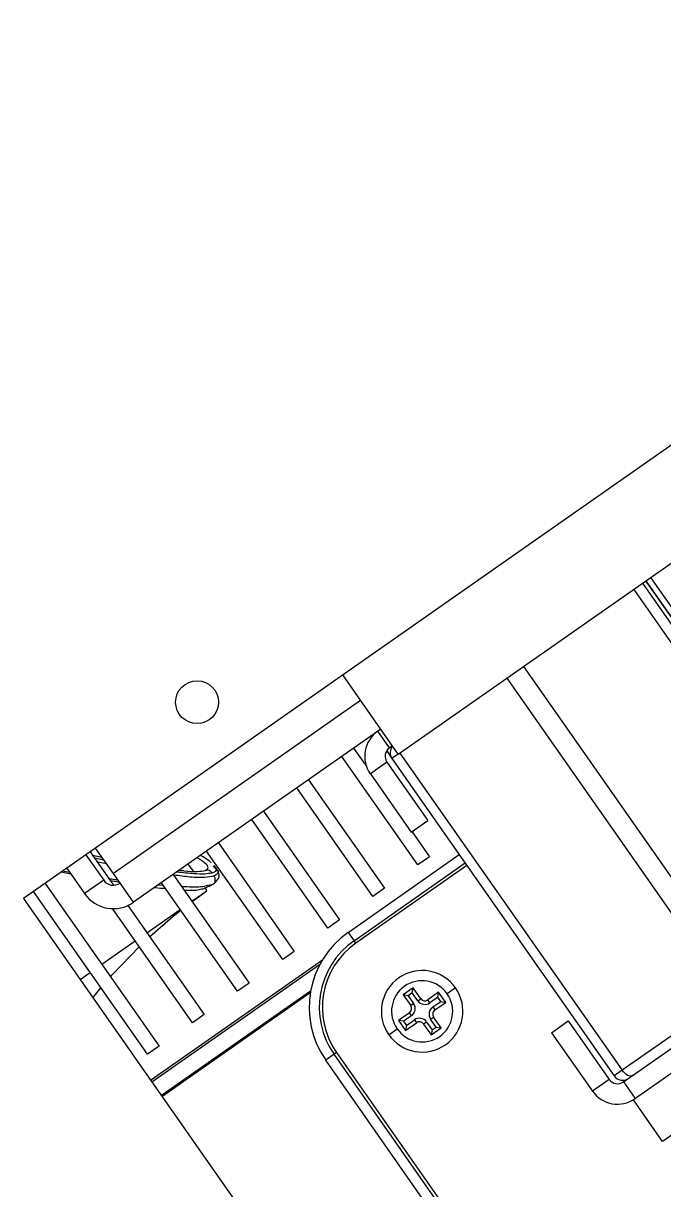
# Model space of a CAD drawing. Header units: millimetres. Extents: x 152904052 to 153933663, y 538271515 to 539240469.
# Drawn here: x 153465441.2 to 153465504, y 538578748.6 to 538578863 of the extents above; entities that cross this region are included whole.
import ezdxf

# ---------------------------------------------------------------- set-up
doc = ezdxf.new("R2010")
doc.units = ezdxf.units.MM
doc.layers.add('POWR', color=5, linetype='Continuous')

msp = doc.modelspace()

# ---------------------------------------------------------------- linework, layer by layer
at = {"layer": 'POWR', "color": 7}
for p, q in [((153465563.86, 538578863.05), (153465441.23, 538578777.18)), ((153465478.01, 538578791.34), (153465569.3, 538578855.26)), ((153465506.8, 538578802.95), (153465502.79, 538578808.69)), ((153465501.1, 538578807.51), (153465522.9, 538578776.38)), ((153465501.96, 538578808.11), (153465523.76, 538578776.98)), ((153465524.1, 538578777.22), (153465502.3, 538578808.35)), ((153465502.3, 538578808.35), (153465524.09, 538578777.22)), ((153465490.29, 538578799.94), (153465512.08, 538578768.81)), ((153465478.01, 538578791.34), (153465472.56, 538578799.12)), ((153465488.65, 538578798.79), (153465510.45, 538578767.66)), ((153465474.31, 538578796.62), (153465450.06, 538578779.64)), ((153465476.29, 538578793.8), (153465452.04, 538578776.82)), ((153465477.15, 538578791.96), (153465476, 538578793.6)), ((153465473.63, 538578791.93), (153465474.91, 538578790.1)), ((153465476.87, 538578791.66), (153465477.39, 538578790.91)), ((153465477.44, 538578792.16), (153465477.15, 538578791.96)), ((153465478.17, 538578791.45), (153465499.97, 538578760.33)), ((153465479.94, 538578780.48), (153465472.48, 538578791.13)), ((153465476.9, 538578790.56), (153465475.27, 538578789.42)), ((153465476.9, 538578790.56), (153465480.92, 538578784.83)), ((153465478.01, 538578791.34), (153465477.39, 538578790.91)), ((153465477.39, 538578790.91), (153465499.19, 538578759.78)), ((153465475.27, 538578789.42), (153465479.28, 538578783.68)), ((153465475.51, 538578777.38), (153465468.06, 538578788.03)), ((153465469.2, 538578788.83), (153465476.66, 538578778.19)), ((153465464.78, 538578785.74), (153465472.24, 538578775.09)), ((153465471.09, 538578774.29), (153465463.63, 538578784.93)), ((153465479.28, 538578783.68), (153465480.92, 538578784.83)), ((153465479.36, 538578783.74), (153465481.08, 538578781.28)), ((153465460.36, 538578782.64), (153465467.81, 538578771.99)), ((153465447.37, 538578781.48), (153465449.12, 538578778.98)), ((153465447.78, 538578781.77), (153465450.08, 538578778.49)), ((153465448.01, 538578781.44), (153465448.94, 538578781.25)), ((153465448.2, 538578781.17), (153465449.12, 538578780.99)), ((153465450.06, 538578779.64), (153465448.31, 538578782.14)), ((153465466.67, 538578771.19), (153465459.21, 538578781.84)), ((153465473.1, 538578773.86), (153465483.99, 538578781.49)), ((153465481.08, 538578781.28), (153465479.94, 538578780.48)), ((153465445.49, 538578780.16), (153465447.24, 538578777.67)), ((153465449.41, 538578780.58), (153465448.5, 538578780.74)), ((153465457.94, 538578779.82), (153465457.41, 538578780.57)), ((153465460.07, 538578780.17), (153465459.89, 538578780.39)), ((153465460.17, 538578780.12), (153465459.95, 538578780.43)), ((153465460.15, 538578780.1), (153465460.21, 538578780.02)), ((153465473.67, 538578773.04), (153465484.56, 538578780.67)), ((153465484.74, 538578780.42), (153465473.84, 538578772.79)), ((153465445.9, 538578779.58), (153465444.92, 538578779.77)), ((153465445.78, 538578779.75), (153465445.08, 538578779.88)), ((153465449.12, 538578778.98), (153465447.24, 538578777.67)), ((153465450.68, 538578778.76), (153465449.79, 538578778.91)), ((153465452.04, 538578776.82), (153465450.06, 538578779.64)), ((153465455.93, 538578779.54), (153465463.39, 538578768.89)), ((153465453.4, 538578761.9), (153465442.21, 538578777.87)), ((153465443.36, 538578778.67), (153465454.54, 538578762.7)), ((153465454.98, 538578778.47), (153465454.46, 538578778.51)), ((153465462.24, 538578768.09), (153465454.79, 538578778.74)), ((153465457.77, 538578776.92), (153465459.24, 538578777.95)), ((153465457.79, 538578776.9), (153465459.24, 538578777.95)), ((153465458.75, 538578778.09), (153465458.83, 538578778.13)), ((153465459.24, 538578777.95), (153465459.05, 538578778.23)), ((153465459.71, 538578778.53), (153465459.31, 538578778.46)), ((153465459.37, 538578778.37), (153465459.71, 538578778.51)), ((153465476.66, 538578778.19), (153465475.51, 538578777.38)), ((153465441.23, 538578777.18), (153465561.68, 538578605.16)), ((153465451.47, 538578776.5), (153465458.97, 538578765.8)), ((153465457.82, 538578764.99), (153465449.98, 538578776.2)), ((153465453.35, 538578773.82), (153465456.62, 538578776.12)), ((153465500.09, 538578759.19), (153465524.34, 538578776.17)), ((153465472.24, 538578775.09), (153465471.09, 538578774.29)), ((153465525.65, 538578774.64), (153465501.08, 538578757.44)), ((153465473.1, 538578773.86), (153465473.67, 538578773.04)), ((153465473.84, 538578772.79), (153465473.67, 538578773.04)), ((153465448.92, 538578770.73), (153465452.2, 538578773.02)), ((153465467.81, 538578771.99), (153465466.67, 538578771.19)), ((153465453.7, 538578759.36), (153465470.58, 538578771.18)), ((153465446.79, 538578769.24), (153465447.78, 538578769.92)), ((153465470.29, 538578770.68), (153465453.85, 538578759.16)), ((153465528.52, 538578770.55), (153465503.94, 538578753.34)), ((153465463.39, 538578768.89), (153465462.24, 538578768.09)), ((153465448.04, 538578767.45), (153465448.83, 538578768.41)), ((153465469.41, 538578768.1), (153465454.77, 538578757.85)), ((153465454.82, 538578757.77), (153465469.38, 538578767.96)), ((153465479.46, 538578768.43), (153465478.48, 538578767.74)), ((153465478.48, 538578767.74), (153465479.23, 538578766.68)), ((153465478.97, 538578767.65), (153465478.48, 538578767.74)), ((153465479.38, 538578767.94), (153465478.97, 538578767.65)), ((153465478.97, 538578767.65), (153465479.51, 538578766.88)), ((153465479.38, 538578767.94), (153465479.46, 538578768.43)), ((153465479.92, 538578767.16), (153465479.38, 538578767.94)), ((153465480.21, 538578767.36), (153465479.46, 538578768.43)), ((153465479.92, 538578767.16), (153465480.21, 538578767.36)), ((153465481.97, 538578767.99), (153465480.91, 538578767.24)), ((153465481.88, 538578767.5), (153465481.11, 538578766.95)), ((153465481.88, 538578767.5), (153465481.97, 538578767.99)), ((153465482.17, 538578767.09), (153465481.88, 538578767.5)), ((153465482.66, 538578767), (153465481.97, 538578767.99)), ((153465483.63, 538578768.41), (153465482.81, 538578767.84)), ((153465510.45, 538578767.66), (153465499.97, 538578760.33)), ((153465479.51, 538578766.88), (153465479.23, 538578766.68)), ((153465481.11, 538578766.95), (153465480.91, 538578767.24)), ((153465481.39, 538578766.55), (153465482.17, 538578767.09)), ((153465481.39, 538578766.55), (153465481.59, 538578766.26)), ((153465481.59, 538578766.26), (153465482.66, 538578767)), ((153465482.17, 538578767.09), (153465482.66, 538578767)), ((153465458.97, 538578765.8), (153465457.82, 538578764.99)), ((153465479.1, 538578765.98), (153465478.04, 538578765.23)), ((153465478.04, 538578765.23), (153465478.73, 538578764.25)), ((153465478.53, 538578765.15), (153465478.04, 538578765.23)), ((153465479.3, 538578765.69), (153465478.53, 538578765.15)), ((153465478.53, 538578765.15), (153465478.81, 538578764.74)), ((153465478.81, 538578764.74), (153465479.59, 538578765.28)), ((153465479.3, 538578765.69), (153465479.1, 538578765.98)), ((153465479.59, 538578765.28), (153465479.79, 538578765)), ((153465480.78, 538578765.07), (153465480.49, 538578764.87)), ((153465480.78, 538578765.07), (153465481.32, 538578764.3)), ((153465481.18, 538578765.36), (153465481.47, 538578765.56)), ((153465481.73, 538578764.58), (153465481.18, 538578765.36)), ((153465482.22, 538578764.5), (153465481.47, 538578765.56)), ((153465493.05, 538578764.02), (153465494.69, 538578765.17)), ((153465494.69, 538578765.17), (153465498.7, 538578759.44)), ((153465477.07, 538578763.82), (153465477.89, 538578764.4)), ((153465478.73, 538578764.25), (153465479.79, 538578765)), ((153465478.81, 538578764.74), (153465478.73, 538578764.25)), ((153465480.49, 538578764.87), (153465481.23, 538578763.81)), ((153465481.23, 538578763.81), (153465482.22, 538578764.5)), ((153465481.32, 538578764.3), (153465481.23, 538578763.81)), ((153465481.32, 538578764.3), (153465481.73, 538578764.58)), ((153465481.73, 538578764.58), (153465482.22, 538578764.5)), ((153465493.05, 538578764.02), (153465497.06, 538578758.29)), ((153465454.54, 538578762.7), (153465453.4, 538578761.9)), ((153465471.71, 538578761.9), (153465470.89, 538578761.32)), ((153465471.95, 538578762.07), (153465471.71, 538578761.9)), ((153465502.68, 538578717.66), (153465471.71, 538578761.9)), ((153465471.95, 538578762.07), (153465502.18, 538578718.91)), ((153465503.58, 538578714.63), (153465470.89, 538578761.32)), ((153465498.7, 538578759.44), (153465497.06, 538578758.29)), ((153465499.97, 538578760.33), (153465499.19, 538578759.78)), ((153465500.09, 538578759.19), (153465501.24, 538578757.55)), ((153465503.94, 538578753.34), (153465501.08, 538578757.44))]:
    msp.add_line(p, q, dxfattribs=at)
at = {"layer": 'POWR', "color": 7, "flags": 128}
for points in [[(153465453.62, 538578773.43), (153465455.94, 538578775.44), (153465456.68, 538578776.04)], [(153465449.78, 538578769.51), (153465449.95, 538578769.7), (153465452.59, 538578772.46)], [(153465500.97, 538578759.81), (153465500.88, 538578759.76), (153465500.77, 538578759.75), (153465500.64, 538578759.78), (153465500.5, 538578759.83), (153465500.36, 538578759.92), (153465500.22, 538578760.04), (153465500.09, 538578760.17), (153465499.97, 538578760.33)]]:
    msp.add_lwpolyline(points, dxfattribs=at)
at = {"layer": 'POWR', "color": 7}
msp.add_circle((153465458.27, 538578796.44), 2.1, dxfattribs=at)
for centre, radius, start, end in [((153465477.72, 538578791.14), 3, 125, 215), ((153465477.72, 538578791.14), 1, 125, 215), ((153465478.21, 538578791.48), 1, 139.3772, 215), ((153465450.06, 538578779.64), 1.15, 215, 305), ((153465450.06, 538578779.64), 3.45, 215, 305), ((153465478.26, 538578766.49), 9, 125, 215), ((153465478.26, 538578766.49), 8, 125, 215), ((153465478.26, 538578766.49), 7.7, 125, 215), ((153465480.35, 538578766.12), 4, 35, 215), ((153465480.35, 538578766.12), 3, 35, 215), ((153465480.35, 538578766.12), 4, 215, 35), ((153465480.35, 538578766.12), 3, 215, 35), ((153465480.62, 538578767.65), 0.5, 215, 305), ((153465478.82, 538578766.39), 0.5, 305, 35), ((153465478.82, 538578766.39), 0.851, 305, 35), ((153465480.62, 538578767.65), 0.851, 215, 305), ((153465481.88, 538578765.85), 0.851, 125, 215), ((153465481.88, 538578765.85), 0.5, 125, 215), ((153465480.08, 538578764.59), 0.851, 35, 125), ((153465480.08, 538578764.59), 0.5, 35, 125), ((153465499.52, 538578760.01), 1, 215, 305), ((153465500.01, 538578760.35), 1, 215, 305), ((153465499.52, 538578760.01), 3, 215, 305)]:
    msp.add_arc(centre, radius, start, end, dxfattribs=at)
for points, knots in [([(153465459.07, 538578779.94), (153465459.2, 538578780.02), (153465459.46, 538578780.18), (153465459.18, 538578780.61), (153465458.57, 538578781.01), (153465458.29, 538578781.19)], [0, 0, 0, 0, 0.350358, 0.700607, 1, 1, 1, 1]), ([(153465459.66, 538578780.65), (153465459.61, 538578780.72), (153465459.49, 538578780.91), (153465458.95, 538578781.22), (153465458.6, 538578781.41)], [0, 0, 0, 0, 0.366155, 1, 1, 1, 1]), ([(153465456.54, 538578779.97), (153465456.69, 538578779.95), (153465457.45, 538578779.85), (153465458.37, 538578779.82), (153465458.84, 538578779.9), (153465459.07, 538578779.94)], [0, 0, 0, 0, 0.109893, 0.555041, 1, 1, 1, 1]), ([(153465459.72, 538578779.71), (153465459.71, 538578779.73), (153465459.67, 538578779.78), (153465459.61, 538578779.84), (153465459.53, 538578779.89), (153465459.41, 538578779.96), (153465459.25, 538578779.99), (153465459.14, 538578779.96), (153465459.07, 538578779.94)], [0, 0, 0, 0, 0.074634, 0.157138, 0.252709, 0.362005, 0.636338, 1, 1, 1, 1]), ([(153465459.2, 538578779.99), (153465459.19, 538578779.99), (153465459.19, 538578779.98), (153465459.17, 538578779.97), (153465459.17, 538578779.97)], [0, 0, 0, 0, 0.644353, 1, 1, 1, 1]), ([(153465459.72, 538578779.71), (153465460.01, 538578779.8), (153465460.32, 538578779.89), (153465460.09, 538578780.16), (153465460.07, 538578780.17)], [0, 0, 0, 0, 0.939495, 1, 1, 1, 1]), ([(153465460.21, 538578780.02), (153465460.24, 538578779.99), (153465460.38, 538578779.82), (153465460.33, 538578779.6), (153465460.07, 538578779.47), (153465459.94, 538578779.4)], [0, 0, 0, 0, 0.084869, 0.533721, 1, 1, 1, 1]), ([(153465459.96, 538578778.66), (153465460.17, 538578778.88), (153465460.61, 538578779.35), (153465460.33, 538578779.83), (153465460.19, 538578780.09)], [0, 0, 0, 0, 0.46653, 1, 1, 1, 1]), ([(153465450.53, 538578778.98), (153465450.41, 538578779), (153465450.15, 538578779.03), (153465449.83, 538578779.09), (153465449.64, 538578779.12)], [0, 0, 0, 0, 0.425061, 1, 1, 1, 1]), ([(153465459.94, 538578779.4), (153465459.66, 538578779.34), (153465459.13, 538578779.22), (153465457.77, 538578779.25), (153465456.53, 538578779.41), (153465455.98, 538578779.48)], [0, 0, 0, 0, 0.3640432, 0.7172684, 1, 1, 1, 1]), ([(153465456.3, 538578779.8), (153465456.89, 538578779.74), (153465457.98, 538578779.62), (153465459.08, 538578779.6), (153465459.51, 538578779.67), (153465459.72, 538578779.71)], [0, 0, 0, 0, 0.364792, 0.685803, 1, 1, 1, 1]), ([(153465459.78, 538578778.54), (153465459.82, 538578778.57), (153465459.88, 538578778.59), (153465459.92, 538578778.64), (153465459.96, 538578778.67), (153465460.02, 538578778.77), (153465460.07, 538578778.91), (153465460.06, 538578779.09), (153465460.04, 538578779.2), (153465460, 538578779.31), (153465459.96, 538578779.37), (153465459.94, 538578779.4)], [0, 0, 0, 0, 0.21264, 0.230748, 0.266356, 0.391268, 0.667088, 0.773862, 0.86234, 0.934477, 1, 1, 1, 1]), ([(153465455.22, 538578778.13), (153465454.89, 538578778.16), (153465454.55, 538578778.19), (153465454.1, 538578778.25), (153465454.09, 538578778.25)], [0, 0, 0, 0, 0.969756, 1, 1, 1, 1]), ([(153465459.31, 538578778.46), (153465459.11, 538578778.4), (153465458.62, 538578778.27), (153465457.47, 538578778.31), (153465456.78, 538578778.33)], [0, 0, 0, 0, 0.398241, 1, 1, 1, 1]), ([(153465458.74, 538578778.1), (153465458.56, 538578778.05), (153465458.21, 538578777.97), (153465457.59, 538578777.94), (153465457.08, 538578777.98), (153465457.03, 538578777.98)], [0, 0, 0, 0, 0.470727, 0.942582, 1, 1, 1, 1]), ([(153465458.74, 538578778.1), (153465458.74, 538578778.1), (153465458.76, 538578778.11), (153465458.94, 538578778.19), (153465459.15, 538578778.28), (153465459.34, 538578778.36), (153465459.37, 538578778.37)], [0, 0, 0, 0, 0.012424, 0.10646, 0.815563, 1, 1, 1, 1]), ([(153465459.98, 538578778.67), (153465459.98, 538578778.67), (153465459.96, 538578778.64), (153465459.89, 538578778.6), (153465459.83, 538578778.56), (153465459.79, 538578778.55), (153465459.78, 538578778.54), (153465459.78, 538578778.54), (153465459.78, 538578778.54)], [0, 0, 0, 0, 0.099309, 0.572344, 0.872579, 0.957894, 0.984349, 1, 1, 1, 1])]:
    msp.add_open_spline(points, degree=3, knots=knots, dxfattribs=at)

doc.saveas('drawing.dxf')
